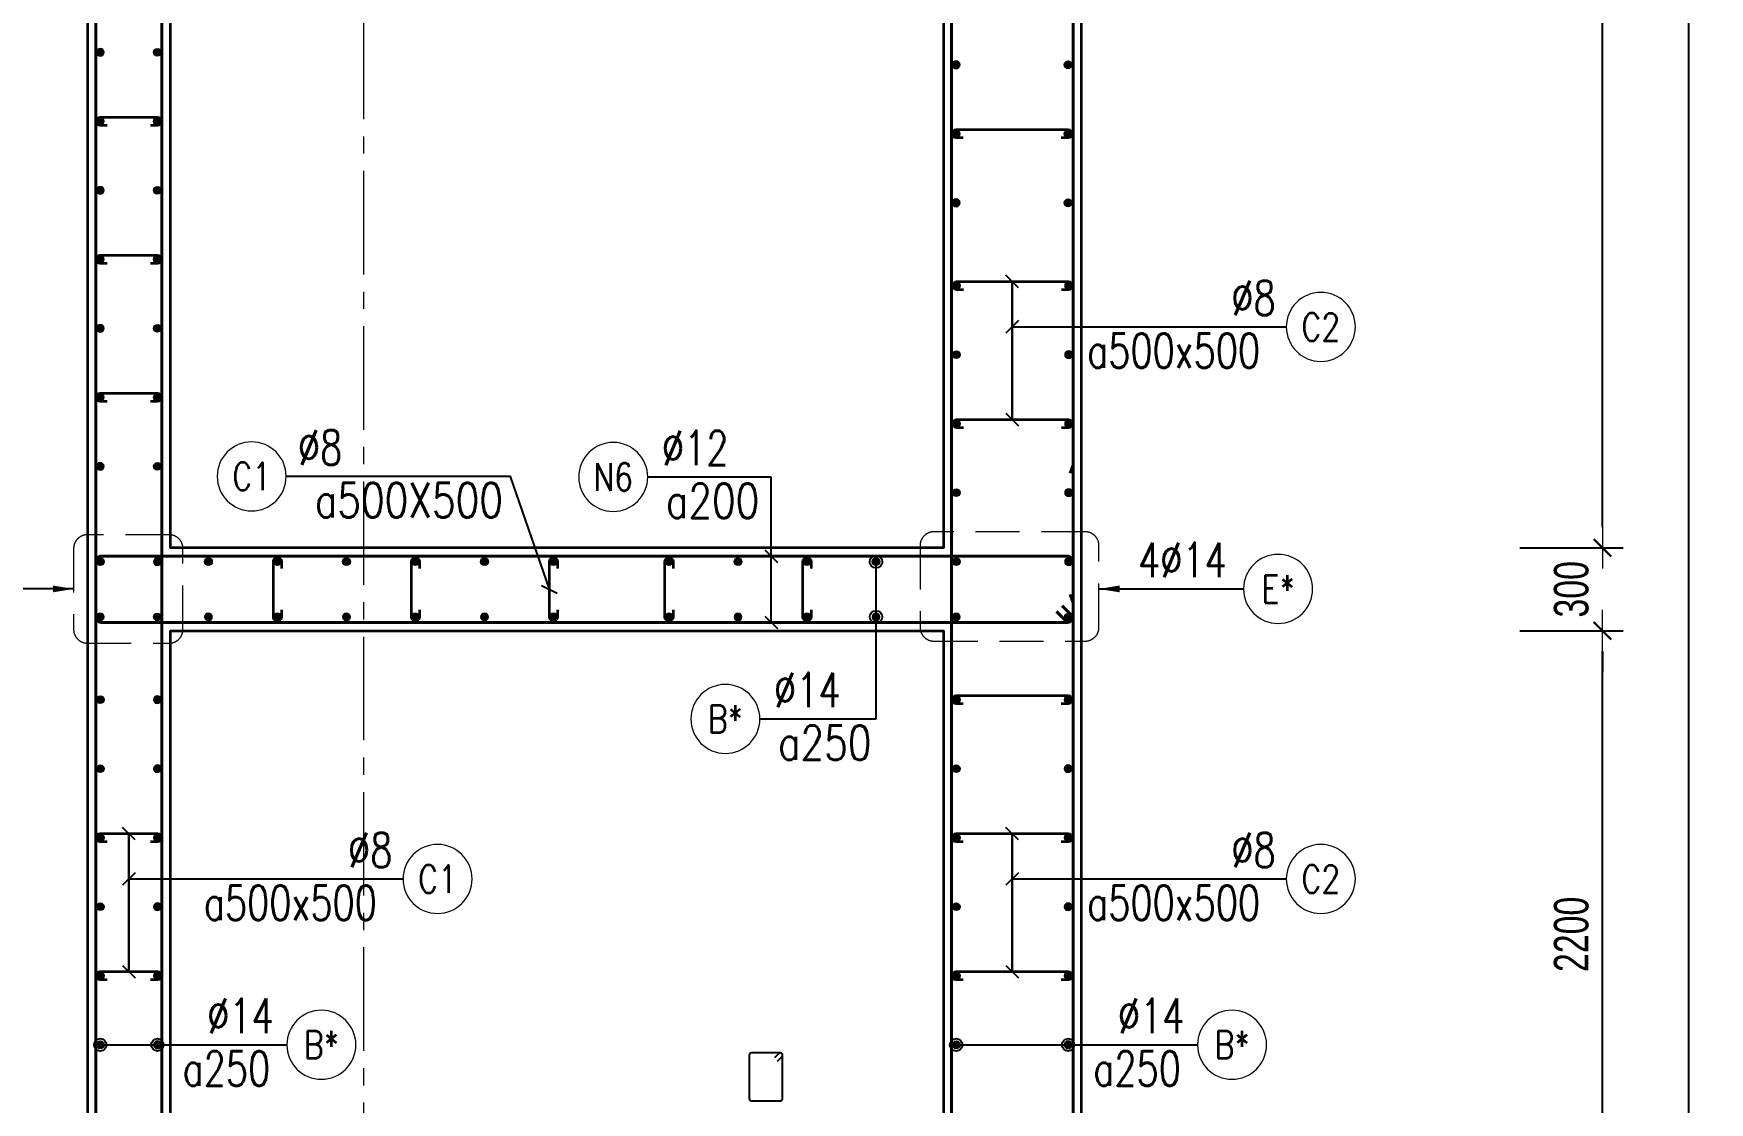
# Model space of a CAD drawing. Header units: millimetres. Extents: x 988833 to 1318015, y -9365 to 47591.
# Drawn here: x 1192347 to 1198419, y 1477 to 5349 of the extents above; entities that cross this region are included whole.
import ezdxf
from ezdxf.enums import TextEntityAlignment as Align

# ---------------------------------------------------------------- set-up
doc = ezdxf.new("R2010")
doc.units = ezdxf.units.MM
doc.header["$MEASUREMENT"] = 0
doc.linetypes.add('HIDDEN2', pattern=[4.7625, 3.175, -1.5875])
doc.linetypes.add('OF_Grid_1$0$CENTER2', pattern=[1.125, 0.75, -0.125, 0.125, -0.125])
doc.layers.get('0').update_dxf_attribs({"lineweight": 20})
doc.layers.get('Defpoints').update_dxf_attribs({"color": 151, "lineweight": 9})
for name, color, linetype, lineweight in [('KC-LEADER', 153, 'Continuous', 18), ('KC-THEP', 6, 'Continuous', 40), ('NDC_S_DIM', 1, 'Continuous', 15), ('NDC_S_HIDDEN', 8, 'HIDDEN2', 13), ('NDC_S_LEADER', 1, 'Continuous', 15), ('NDC_S_REBAR', 4, 'Continuous', 35), ('NDC_S_STIRRUP', 4, 'Continuous', 40), ('NDC_S_VN TEXT', 7, 'Continuous', 20), ('NDC_S_WALL', 6, 'Continuous', 35), ('OF_Grid_1$0$NDC_S_AXIS', 5, 'OF_Grid_1$0$CENTER2', 13)]:
    doc.layers.add(name, color=color, linetype=linetype, lineweight=lineweight)
doc.layers.add('Ligature', color=1, linetype='Continuous')
doc.styles.add('NDC_DIM', font='', dxfattribs={"width": 0.75})
doc.styles.add('NDC_EN TXT', font='romans.shx', dxfattribs={"width": 0.8})
doc.styles.get('NDC_DIM').set_extended_font_data('Dotum')
doc.dimstyles.new('NDC_dim_30', dxfattribs={"dimscale": 30, "dimtxt": 2.5, "dimasz": 1.5, "dimexe": 1.5, "dimexo": 2.5, "dimgap": 1, "dimtad": 1, "dimdec": 0, "dimzin": 0, "dimdsep": 46, "dimtxsty": 'NDC_DIM', "dimblk": 'DIMMARK', "dimcen": 0.09, "dimdle": 1.2, "dimclrd": 1, "dimclre": 1, "dimclrt": 3, "dimadec": 0, "dimazin": 0, "dimtfac": 1, "dimtdec": 0, "dimtix": 1, "dimtofl": 0, "dimtmove": 0, "dimatfit": 3, "dimfxl": 6, "dimfxlon": 1, "dimtolj": 1, "dimtzin": 0, "dimarcsym": 0})
doc.dimstyles.new('NDC_dim_50', dxfattribs={"dimscale": 50, "dimtxt": 2.5, "dimasz": 1.5, "dimexe": 1.5, "dimexo": 2.5, "dimgap": 1, "dimtad": 1, "dimdec": 0, "dimzin": 0, "dimdsep": 46, "dimtxsty": 'NDC_DIM', "dimblk": 'DIMMARK', "dimcen": 0.09, "dimdle": 1.2, "dimclrd": 1, "dimclre": 1, "dimclrt": 3, "dimadec": 0, "dimazin": 0, "dimtfac": 1, "dimtdec": 0, "dimtix": 1, "dimtofl": 0, "dimtmove": 0, "dimatfit": 3, "dimfxl": 6, "dimfxlon": 1, "dimtolj": 1, "dimtzin": 0, "dimarcsym": 0})

# ---------------------------------------------------------------- blocks, each defined once
blk = doc.blocks.new('THEP')
at = {"layer": 'KC-LEADER', "color": 6}
blk.add_circle((0, 0), 14, dxfattribs=at)
at = {"layer": 'KC-THEP'}
for p, q in [((-14, 0), (14, 0)), ((9.9, 9.9), (-9.9, -9.9)), ((-9.9, 9.9), (9.9, -9.9)), ((0, 14), (0, -14))]:
    blk.add_line(p, q, dxfattribs=at)
blk = doc.blocks.new('DIMMARK')
at = {"layer": 'NDC_S_DIM', "color": 1}
blk.add_line((-1.5, 0), (1, 0), dxfattribs=at)
at = {"layer": 'NDC_S_DIM', "color": 2, "const_width": 0.1}
blk.add_lwpolyline([(-0.424, -0.424), (0.424, 0.424)], dxfattribs=at)
blk = doc.blocks.new('*U13')
blk.add_circle((-2.5, 0), 2.5)
at = {"layer": 'NDC_S_VN TEXT', "color": 3, "style": 'NDC_EN TXT', "width": 0.75}
blk.add_attdef('DK1', (0.5, 0.85), '', height=2.5, dxfattribs=at)
at = {"layer": 'NDC_S_VN TEXT', "color": 7, "style": 'NDC_EN TXT', "width": 0.8}
blk.add_attdef('SH2', text='', height=2, dxfattribs=at).set_placement((-2.5, 0), align=Align.MIDDLE)
blk = doc.blocks.new('*U12')
blk.add_circle((-2.5, 0), 2.5)
at = {"layer": 'NDC_S_VN TEXT', "color": 3, "style": 'NDC_EN TXT', "width": 0.75}
for tag, p in [('DK1', (0.5, 0.85)), ('KC1', (0.5, -2.97))]:
    blk.add_attdef(tag, p, '', height=2.5, dxfattribs=at)
at = {"layer": 'NDC_S_VN TEXT', "color": 7, "style": 'NDC_EN TXT', "width": 0.8}
blk.add_attdef('SH2', text='', height=2, dxfattribs=at).set_placement((-2.5, 0), align=Align.MIDDLE)
blk = doc.blocks.new('*U11')
blk.add_circle((-2.5, 0), 2.5)
at = {"layer": 'NDC_S_VN TEXT', "color": 3, "style": 'NDC_EN TXT', "width": 0.75}
for tag, p in [('DK1', (0.5, 0.85)), ('KC1', (0.5, -2.97))]:
    blk.add_attdef(tag, p, '', height=2.5, dxfattribs=at)
at = {"layer": 'NDC_S_VN TEXT', "color": 7, "style": 'NDC_EN TXT', "width": 0.8}
blk.add_attdef('SH2', text='', height=2, dxfattribs=at).set_placement((-2.5, 0), align=Align.MIDDLE)
blk = doc.blocks.new('*U10')
blk.add_circle((2.5, 0), 2.5)
at = {"layer": 'NDC_S_VN TEXT', "color": 3, "style": 'NDC_EN TXT'}
for tag, width, p in [('DK2', 0.75, (-0.85, 0.85)), ('KC2', 0.8, (-0.85, -2.97))]:
    blk.add_attdef(tag, text='', height=2.5, dxfattribs=dict(at, width=width)).set_placement(p, align=Align.RIGHT)
at = {"layer": 'NDC_S_VN TEXT', "color": 7, "style": 'NDC_EN TXT', "width": 0.8}
blk.add_attdef('SH3', text='', height=2, dxfattribs=at).set_placement((2.5, 0), align=Align.MIDDLE)
blk = doc.blocks.new('*D1144')
at = {"layer": 'Defpoints', "color": 0, "ltscale": 200, "transparency": 16777216}
for p in [(1196820.8, 12485.6), (1198344.1, 12485.6), (1196820.8, 885.9)]:
    blk.add_point(p, dxfattribs=at)
at = {"layer": 'NDC_S_DIM', "color": 1, "lineweight": -2, "ltscale": 200, "transparency": 16777216}
for p, q in [((1198044.1, 12485.6), (1198419.1, 12485.6)), ((1198344.1, 960.9), (1198344.1, 12410.6)), ((1198044.1, 885.9), (1198419.1, 885.9))]:
    blk.add_line(p, q, dxfattribs=at)
at = {"layer": 'NDC_S_DIM', "color": 1, "lineweight": -2, "ltscale": 200, "transparency": 16777216, "xscale": 75, "yscale": 75, "zscale": 75}
for p, rotation in [((1198344.1, 12485.6), 90), ((1198344.1, 885.9), 270)]:
    blk.add_blockref('DIMMARK', p, dxfattribs=dict(at, rotation=rotation))
at = {"layer": 'NDC_S_DIM', "color": 3, "ltscale": 200, "transparency": 16777216, "insert": (1198231.5, 6685.7), "char_height": 125, "attachment_point": 5, "rotation": 90, "style": 'NDC_DIM'}
blk.add_mtext('\\A1;11600', dxfattribs=at)
blk = doc.blocks.new('*D1165')
at = {"layer": 'Defpoints', "color": 0, "ltscale": 200, "transparency": 16777216}
for p in [(1195643.5, 3485.6), (1198031.5, 3485.6), (1195643.5, 3185.6)]:
    blk.add_point(p, dxfattribs=at)
at = {"layer": 'NDC_S_DIM', "color": 1, "lineweight": -2, "ltscale": 200, "transparency": 16777216}
for p, q in [((1198031.5, 3560.6), (1198031.5, 3635.6)), ((1197731.5, 3485.6), (1198106.5, 3485.6)), ((1197731.5, 3185.6), (1198106.5, 3185.6)), ((1198031.5, 3110.6), (1198031.5, 3035.6))]:
    blk.add_line(p, q, dxfattribs=at)
at = {"layer": 'NDC_S_DIM', "color": 1, "lineweight": -2, "ltscale": 200, "transparency": 16777216, "xscale": 75, "yscale": 75, "zscale": 75}
for p, rotation in [((1198031.5, 3485.6), 270), ((1198031.5, 3185.6), 90)]:
    blk.add_blockref('DIMMARK', p, dxfattribs=dict(at, rotation=rotation))
at = {"layer": 'NDC_S_DIM', "color": 3, "ltscale": 200, "transparency": 16777216, "insert": (1197918.9, 3335.6), "char_height": 125, "attachment_point": 5, "rotation": 90, "style": 'NDC_DIM'}
blk.add_mtext('\\A1;300', dxfattribs=at)
blk = doc.blocks.new('*D1166')
at = {"layer": 'Defpoints', "color": 0, "ltscale": 200, "transparency": 16777216}
for p in [(1195518.5, 10535.6), (1198031.5, 10535.6), (1195643.5, 3485.6)]:
    blk.add_point(p, dxfattribs=at)
at = {"layer": 'NDC_S_DIM', "color": 1, "lineweight": -2, "ltscale": 200, "transparency": 16777216}
for p, q in [((1197731.5, 10535.6), (1198106.5, 10535.6)), ((1198031.5, 3560.6), (1198031.5, 10460.6)), ((1197731.5, 3485.6), (1198106.5, 3485.6))]:
    blk.add_line(p, q, dxfattribs=at)
at = {"layer": 'NDC_S_DIM', "color": 1, "lineweight": -2, "ltscale": 200, "transparency": 16777216, "xscale": 75, "yscale": 75, "zscale": 75}
for p, rotation in [((1198031.5, 10535.6), 90), ((1198031.5, 3485.6), 270)]:
    blk.add_blockref('DIMMARK', p, dxfattribs=dict(at, rotation=rotation))
at = {"layer": 'NDC_S_DIM', "color": 3, "ltscale": 200, "transparency": 16777216, "insert": (1197918.9, 7010.6), "char_height": 125, "attachment_point": 5, "rotation": 90, "style": 'NDC_DIM'}
blk.add_mtext('\\A1;7050', dxfattribs=at)
blk = doc.blocks.new('*D1171')
at = {"layer": 'Defpoints', "color": 0, "ltscale": 200, "transparency": 16777216}
for p in [(1195560.8, 3185.6), (1198031.5, 3185.6), (1195643.5, 985.6)]:
    blk.add_point(p, dxfattribs=at)
at = {"layer": 'NDC_S_DIM', "color": 1, "lineweight": -2, "ltscale": 200, "transparency": 16777216}
for p, q in [((1197731.5, 3185.6), (1198106.5, 3185.6)), ((1198031.5, 1060.6), (1198031.5, 3110.6)), ((1197731.5, 985.6), (1198106.5, 985.6))]:
    blk.add_line(p, q, dxfattribs=at)
at = {"layer": 'NDC_S_DIM', "color": 1, "lineweight": -2, "ltscale": 200, "transparency": 16777216, "xscale": 75, "yscale": 75, "zscale": 75}
for p, rotation in [((1198031.5, 3185.6), 90), ((1198031.5, 985.6), 270)]:
    blk.add_blockref('DIMMARK', p, dxfattribs=dict(at, rotation=rotation))
at = {"layer": 'NDC_S_DIM', "color": 3, "ltscale": 200, "transparency": 16777216, "insert": (1197918.9, 2085.6), "char_height": 125, "attachment_point": 5, "rotation": 90, "style": 'NDC_DIM'}
blk.add_mtext('\\A1;2200', dxfattribs=at)

msp = doc.modelspace()

# ---------------------------------------------------------------- linework, layer by layer
at = {"layer": 'Ligature'}
msp.add_lwpolyline([(1195042.8, 1626.5), (1195058.8, 1642.4, 0.668179), (1195053, 1656.4), (1194948.4, 1656.4, 0.414214), (1194940.2, 1648.2), (1194940.2, 1491.1, 0.414214), (1194948.4, 1482.9), (1195053, 1482.9, 0.414214), (1195061.2, 1491.1), (1195061.2, 1648.2, 0.668179), (1195047.3, 1654), (1195031.3, 1638)], format="xyb", dxfattribs=at)
at = {"layer": 'NDC_S_HIDDEN', "ltscale": 50}
for points in [[(1192838.8, 3533.3), (1192542.7, 3533.3, 0.414214), (1192492.7, 3483.3), (1192492.7, 3190.4, 0.414214), (1192542.7, 3140.4), (1192838.8, 3140.4, 0.414214), (1192888.8, 3190.4), (1192888.8, 3483.3, 0.414214)], [(1196157.3, 3544), (1195609.2, 3544, 0.414214), (1195559.2, 3494), (1195559.2, 3197.9, 0.414214), (1195609.2, 3147.9), (1196157.3, 3147.9, 0.414214), (1196207.3, 3197.9), (1196207.3, 3494, 0.414214)]]:
    msp.add_lwpolyline(points, format="xyb", close=True, dxfattribs=at)
at = {"layer": 'NDC_S_REBAR'}
for points in [[(1192614.2, 5015.7), (1192589.2, 5015.7, -1), (1192589.2, 5045.7), (1192796.3, 5045.7, -1), (1192796.3, 5015.7), (1192771.3, 5015.7)], [(1195715, 4970.6), (1195690, 4970.6, -1), (1195690, 5000.6), (1196095.5, 5000.6, -1), (1196095.5, 4970.6), (1196070.5, 4970.6)], [(1192614.2, 4515.7), (1192589.2, 4515.7, -1), (1192589.2, 4545.7), (1192796.3, 4545.7, -1), (1192796.3, 4515.7), (1192771.3, 4515.7)], [(1195716.6, 4420.6), (1195691.6, 4420.6, -1), (1195691.6, 4450.6), (1196097.1, 4450.6, -1), (1196097.1, 4420.6), (1196072.1, 4420.6)], [(1192614.2, 4015.7), (1192589.2, 4015.7, -1), (1192589.2, 4045.7), (1192796.3, 4045.7, -1), (1192796.3, 4015.7), (1192771.3, 4015.7)], [(1195716.6, 3920.6), (1195691.6, 3920.6, -1), (1195691.6, 3950.6), (1196097.1, 3950.6, -1), (1196097.1, 3920.6), (1196072.1, 3920.6)], [(1193246.2, 3260.6), (1193246.2, 3235.6, -1), (1193216.2, 3235.6), (1193216.2, 3435.6, -1), (1193246.2, 3435.6), (1193246.2, 3410.6)], [(1193746.2, 3260.6), (1193746.2, 3235.6, -1), (1193716.2, 3235.6), (1193716.2, 3435.6, -1), (1193746.2, 3435.6), (1193746.2, 3410.6)], [(1194246.2, 3260.6), (1194246.2, 3235.6, -1), (1194216.2, 3235.6), (1194216.2, 3435.6, -1), (1194246.2, 3435.6), (1194246.2, 3410.6)], [(1194664.5, 3260.6), (1194664.5, 3235.6, -1), (1194634.5, 3235.6), (1194634.5, 3435.6, -1), (1194664.5, 3435.6), (1194664.5, 3410.6)], [(1195164.5, 3260.6), (1195164.5, 3235.6, -1), (1195134.5, 3235.6), (1195134.5, 3435.6, -1), (1195164.5, 3435.6), (1195164.5, 3410.6)], [(1195715, 2920.6), (1195690, 2920.6, -1), (1195690, 2950.6), (1196095.5, 2950.6, -1), (1196095.5, 2920.6), (1196070.5, 2920.6)], [(1192614.2, 2420.6), (1192589.2, 2420.6, -1), (1192589.2, 2450.6), (1192796.3, 2450.6, -1), (1192796.3, 2420.6), (1192771.3, 2420.6)], [(1195715, 2420.6), (1195690, 2420.6, -1), (1195690, 2450.6), (1196095.5, 2450.6, -1), (1196095.5, 2420.6), (1196070.5, 2420.6)], [(1192614.2, 1920.6), (1192589.2, 1920.6, -1), (1192589.2, 1950.6), (1192796.3, 1950.6, -1), (1192796.3, 1920.6), (1192771.3, 1920.6)], [(1195715, 1920.6), (1195690, 1920.6, -1), (1195690, 1950.6), (1196095.5, 1950.6, -1), (1196095.5, 1920.6), (1196070.5, 1920.6)]]:
    msp.add_lwpolyline(points, format="xyb", dxfattribs=at)
at = {"layer": 'NDC_S_STIRRUP'}
for points in [[(1192772.7, 575.6), (1192812.7, 535.6, -0.414214), (1192792.7, 515.6), (1192592.7, 515.6, -0.414214), (1192572.7, 535.6), (1192572.7, 12835.6, -0.414214), (1192592.7, 12855.6), (1192792.7, 12855.6, -0.414214), (1192812.7, 12835.6), (1192812.7, 535.6, -0.414214), (1192792.7, 515.6), (1192752.7, 555.6)], [(1196103.5, 3317), (1196113.5, 3287), (1196113.5, 12835.6, 0.414214), (1196093.5, 12855.6), (1195693.5, 12855.6, 0.414214), (1195673.5, 12835.6), (1195673.5, 9586.3), (1195673.5, 9586.3)], [(1195673.5, 10085.6), (1195673.5, 10085.6), (1195673.5, 535.6, 0.414214), (1195693.5, 515.6), (1196093.5, 515.6, 0.414214), (1196113.5, 535.6), (1196113.5, 3786.3), (1196103.5, 3756.3)], [(1196053.5, 3255.6), (1196093.5, 3215.6, 0.414214), (1196113.5, 3235.6), (1196113.5, 3435.6, 0.414214), (1196093.5, 3455.6), (1192592.7, 3455.6, 0.414214), (1192572.7, 3435.6), (1192572.7, 3235.6, 0.414358), (1192592.7, 3215.6), (1196093.5, 3215.6, 0.414214), (1196113.5, 3235.6), (1196073.5, 3275.6)]]:
    msp.add_lwpolyline(points, format="xyb", dxfattribs=at)
at = {"layer": 'NDC_S_WALL', "ltscale": 200}
for points in [[(1192543.5, 9885.6), (1192543.5, 485.6), (1193842.4, 485.6), (1193842.4, 485.6), (1193842.4, 985.6), (1193842.4, 985.6), (1192843.5, 985.6), (1192843.5, 3185.6), (1192843.5, 3185.6), (1195643.5, 3185.6), (1195643.5, 3185.6), (1195643.5, 985.6), (1194644.7, 985.6), (1194644.7, 985.6), (1194644.7, 485.6), (1194644.7, 485.6), (1196143.5, 485.6), (1196143.5, 12885.6)], [(1192543.5, 9885.6), (1192543.5, 485.6), (1193842.4, 485.6), (1193842.4, 485.6), (1193842.4, 985.6), (1193842.4, 985.6), (1192843.5, 985.6), (1192843.5, 3185.6), (1192843.5, 3185.6), (1195643.5, 3185.6), (1195643.5, 3185.6), (1195643.5, 985.6), (1194644.7, 985.6), (1194644.7, 985.6), (1194644.7, 485.6), (1194644.7, 485.6), (1196143.5, 485.6), (1196143.5, 12885.6)], [(1195643.5, 10535.6), (1195643.5, 3485.6), (1195643.5, 3485.6), (1192843.5, 3485.6), (1192843.5, 3485.6), (1192843.5, 12885.6)], [(1195643.5, 10535.6), (1195643.5, 3485.6), (1195643.5, 3485.6), (1192843.5, 3485.6), (1192843.5, 3485.6), (1192843.5, 12885.6)]]:
    msp.add_lwpolyline(points, dxfattribs=at)
at = {"layer": 'OF_Grid_1$0$NDC_S_AXIS', "ltscale": 500}
msp.add_line((1193544.3, -1148.8), (1193544.3, 14547.4), dxfattribs=at)

# ---------------------------------------------------------------- block references
at = {"layer": 'KC-THEP', "xscale": -1}
for p, rotation in [((1192589.2, 5280.7), 350.3314355636191), ((1195690, 5235.6), 350.3314355636191), ((1192589.2, 5030.7), 350.3314355636191), ((1195690, 4985.6), 350.3314355636191), ((1192589.2, 4780.7), 350.3314355636191), ((1195690, 4735.6), 350.3314355636191), ((1192589.2, 4530.7), 350.3314355636191), ((1196097.1, 4435.6), 170.331435563619), ((1192589.2, 4280.7), 350.3314355636191), ((1196097.1, 4185.6), 170.331435563619), ((1192589.2, 4030.7), 350.3314355636191), ((1196097.1, 3935.6), 170.331435563619), ((1192589.2, 3780.7), 350.3314355636191), ((1196097.1, 3685.6), 170.331435563619), ((1192796.3, 3435.6), 170.331435563619), ((1196097.1, 3435.6), 170.331435563619), ((1192589.2, 3235.6), 350.3314355636191), ((1192981.2, 3235.6), 350.3314355636191), ((1193231.2, 3235.6), 350.3314355636191), ((1193481.2, 3235.6), 350.3314355636191), ((1193731.2, 3235.6), 350.3314355636191), ((1193981.2, 3235.6), 350.3314355636191), ((1194231.2, 3235.6), 350.3314355636191), ((1194649.5, 3235.6), 350.3314355636191), ((1194899.5, 3235.6), 350.3314355636191), ((1195149.5, 3235.6), 350.3314355636191), ((1195399.5, 3235.6), 350.3314355636191), ((1195690, 3235.6), 350.3314355636191), ((1192796.3, 2935.6), 170.331435563619), ((1196095.5, 2935.6), 170.331435563619), ((1192796.3, 2685.6), 170.331435563619), ((1196095.5, 2685.6), 170.331435563619), ((1192796.3, 2435.6), 170.331435563619), ((1196095.5, 2435.6), 170.331435563619), ((1192796.3, 2185.6), 170.331435563619), ((1196095.5, 2185.6), 170.331435563619), ((1192796.3, 1935.6), 170.331435563619), ((1196095.5, 1935.6), 170.331435563619), ((1192796.3, 1685.6), 170.331435563619), ((1196095.5, 1685.6), 170.331435563619)]:
    msp.add_blockref('THEP', p, dxfattribs=dict(at, rotation=rotation))
at = {"layer": 'KC-THEP'}
for p, rotation in [((1192796.3, 5280.7), 9.66856443638095), ((1196095.5, 5235.6), 9.66856443638085), ((1192796.3, 5030.7), 9.66856443638095), ((1196095.5, 4985.6), 9.66856443638085), ((1192796.3, 4780.7), 9.66856443638095), ((1196095.5, 4735.6), 9.66856443638085), ((1192796.3, 4530.7), 9.66856443638095), ((1195690, 4435.6), 189.6685644363809), ((1192796.3, 4280.7), 9.66856443638095), ((1195690, 4185.6), 189.6685644363809), ((1192796.3, 4030.7), 9.66856443638095), ((1195690, 3935.6), 189.6685644363809), ((1192796.3, 3780.7), 9.66856443638095), ((1195690, 3685.6), 189.6685644363809), ((1192589.2, 3435.6), 189.6685644363809), ((1192981.2, 3435.6), 189.6685644363809), ((1193231.2, 3435.6), 189.6685644363809), ((1193481.2, 3435.6), 189.6685644363809), ((1193731.2, 3435.6), 189.6685644363809), ((1193981.2, 3435.6), 189.6685644363809), ((1194231.2, 3435.6), 189.6685644363809), ((1194649.5, 3435.6), 189.6685644363809), ((1194899.5, 3435.6), 189.6685644363809), ((1195149.5, 3435.6), 189.6685644363809), ((1195399.5, 3435.6), 189.6685644363809), ((1195690, 3435.6), 189.6685644363809), ((1192796.3, 3235.6), 9.66856443638095), ((1196097.1, 3235.6), 9.66856443638095), ((1192589.2, 2935.6), 189.6685644363809), ((1195690, 2935.6), 189.6685644363809), ((1192589.2, 2685.6), 189.6685644363809), ((1195690, 2685.6), 189.6685644363809), ((1192589.2, 2435.6), 189.6685644363809), ((1195690, 2435.6), 189.6685644363809), ((1192589.2, 2185.6), 189.6685644363809), ((1195690, 2185.6), 189.6685644363809), ((1192589.2, 1935.6), 189.6685644363809), ((1195690, 1935.6), 189.6685644363809), ((1192589.2, 1685.6), 189.6685644363809), ((1195690, 1685.6), 189.6685644363809)]:
    msp.add_blockref('THEP', p, dxfattribs=dict(at, rotation=rotation))
at = {"layer": 'NDC_S_VN TEXT'}
ref = msp.add_blockref('*U12', (1196886.1, 4286.2), dxfattribs=dict(at, xscale=-50, yscale=50, zscale=50))
ref.add_attrib('SH2', 'C2', dxfattribs={"color": 7, "height": 100, "style": 'NDC_EN TXT', "width": 0.8}).set_placement((1197011.1, 4286.2), align=Align.MIDDLE)
ref.add_attrib('DK1', '%%c8', (1196687, 4328.5), dxfattribs={"color": 3, "height": 125, "style": 'NDC_EN TXT', "width": 0.75})
ref.add_attrib('KC1', 'a500x500', (1196164.6, 4137.6), dxfattribs={"color": 3, "height": 125, "style": 'NDC_EN TXT', "width": 0.75})
ref = msp.add_blockref('*U10', (1193262.7, 3744.6), dxfattribs=dict(at, xscale=-50, yscale=50, zscale=50))
ref.add_attrib('SH3', 'C1', dxfattribs={"color": 7, "height": 100, "style": 'NDC_EN TXT', "width": 0.8}).set_placement((1193137.7, 3744.6), align=Align.MIDDLE)
ref.add_attrib('DK2', '%%c8', dxfattribs={"color": 3, "height": 125, "style": 'NDC_EN TXT', "width": 0.75}).set_placement((1193465.9, 3786.9), align=Align.RIGHT)
ref.add_attrib('KC2', 'a500X500', dxfattribs={"color": 3, "height": 125, "style": 'NDC_EN TXT', "width": 0.8}).set_placement((1194048, 3596), align=Align.RIGHT)
ref = msp.add_blockref('*U10', (1194572.5, 3742.5), dxfattribs=dict(at, xscale=-50, yscale=50, zscale=50))
ref.add_attrib('SH3', 'N6', dxfattribs={"color": 7, "height": 100, "style": 'NDC_EN TXT', "width": 0.8}).set_placement((1194447.5, 3742.5), align=Align.MIDDLE)
ref.add_attrib('DK2', '%%C12', dxfattribs={"color": 3, "height": 125, "style": 'NDC_EN TXT', "width": 0.75}).set_placement((1194865, 3784.7), align=Align.RIGHT)
ref.add_attrib('KC2', 'a200', dxfattribs={"color": 3, "height": 125, "style": 'NDC_EN TXT', "width": 0.8}).set_placement((1194976.9, 3593.8), align=Align.RIGHT)
ref = msp.add_blockref('*U13', (1196731.2, 3336.9), dxfattribs=dict(at, xscale=-50, yscale=50, zscale=50))
ref.add_attrib('SH2', 'E*', dxfattribs={"color": 7, "height": 100, "style": 'NDC_EN TXT', "width": 0.8}).set_placement((1196856.2, 3336.9), align=Align.MIDDLE)
ref.add_attrib('DK1', '4%%C14', (1196349.1, 3379.1), dxfattribs={"color": 3, "height": 125, "style": 'NDC_EN TXT', "width": 0.75})
ref = msp.add_blockref('*U10', (1194978.8, 2865.9), dxfattribs=dict(at, xscale=-50, yscale=50, zscale=50))
ref.add_attrib('SH3', 'B*', dxfattribs={"color": 7, "height": 100, "style": 'NDC_EN TXT', "width": 0.8}).set_placement((1194853.8, 2865.9), align=Align.MIDDLE)
ref.add_attrib('DK2', '%%C14', dxfattribs={"color": 3, "height": 125, "style": 'NDC_EN TXT', "width": 0.75}).set_placement((1195271.3, 2908.2), align=Align.RIGHT)
ref.add_attrib('KC2', 'a250', dxfattribs={"color": 3, "height": 125, "style": 'NDC_EN TXT', "width": 0.8}).set_placement((1195383.3, 2717.3), align=Align.RIGHT)
ref = msp.add_blockref('*U12', (1193686.1, 2286.2), dxfattribs=dict(at, xscale=-50, yscale=50, zscale=50))
ref.add_attrib('SH2', 'C1', dxfattribs={"color": 7, "height": 100, "style": 'NDC_EN TXT', "width": 0.8}).set_placement((1193811.1, 2286.2), align=Align.MIDDLE)
ref.add_attrib('DK1', '%%c8', (1193486.9, 2328.5), dxfattribs={"color": 3, "height": 125, "style": 'NDC_EN TXT', "width": 0.75})
ref.add_attrib('KC1', 'a500x500', (1192964.6, 2137.6), dxfattribs={"color": 3, "height": 125, "style": 'NDC_EN TXT', "width": 0.75})
ref = msp.add_blockref('*U12', (1196886.1, 2286.2), dxfattribs=dict(at, xscale=-50, yscale=50, zscale=50))
ref.add_attrib('SH2', 'C2', dxfattribs={"color": 7, "height": 100, "style": 'NDC_EN TXT', "width": 0.8}).set_placement((1197011.1, 2286.2), align=Align.MIDDLE)
ref.add_attrib('DK1', '%%c8', (1196687, 2328.5), dxfattribs={"color": 3, "height": 125, "style": 'NDC_EN TXT', "width": 0.75})
ref.add_attrib('KC1', 'a500x500', (1196164.6, 2137.6), dxfattribs={"color": 3, "height": 125, "style": 'NDC_EN TXT', "width": 0.75})
ref = msp.add_blockref('*U11', (1193265.2, 1685.6), dxfattribs=dict(at, xscale=-50, yscale=50, zscale=50))
ref.add_attrib('SH2', 'B*', dxfattribs={"color": 7, "height": 100, "style": 'NDC_EN TXT', "width": 0.8}).set_placement((1193390.2, 1685.6), align=Align.MIDDLE)
ref.add_attrib('DK1', '%%C14', (1192976.8, 1727.9), dxfattribs={"color": 3, "height": 125, "style": 'NDC_EN TXT', "width": 0.75})
ref.add_attrib('KC1', 'a250', (1192887.5, 1537), dxfattribs={"color": 3, "height": 125, "style": 'NDC_EN TXT', "width": 0.75})
ref = msp.add_blockref('*U11', (1196564.4, 1685.6), dxfattribs=dict(at, xscale=-50, yscale=50, zscale=50))
ref.add_attrib('SH2', 'B*', dxfattribs={"color": 7, "height": 100, "style": 'NDC_EN TXT', "width": 0.8}).set_placement((1196689.4, 1685.6), align=Align.MIDDLE)
ref.add_attrib('DK1', '%%C14', (1196276.1, 1727.9), dxfattribs={"color": 3, "height": 125, "style": 'NDC_EN TXT', "width": 0.75})
ref.add_attrib('KC1', 'a250', (1196186.8, 1537), dxfattribs={"color": 3, "height": 125, "style": 'NDC_EN TXT', "width": 0.75})

# ---------------------------------------------------------------- dimensions: what is measured, and where the dimension line sits
at = {"layer": 'NDC_S_DIM', "ltscale": 200}
for base, p1, p2, picture, middle in [((1198344.1, 12485.6), (1196820.8, 885.9), (1196820.8, 12485.6), '*D1144', (1198231.5, 6685.7)), ((1198031.5, 10535.6), (1195643.5, 3485.6), (1195518.5, 10535.6), '*D1166', (1197918.9, 7010.6)), ((1198031.5, 3485.6), (1195643.5, 3185.6), (1195643.5, 3485.6), '*D1165', (1197918.9, 3335.6)), ((1198031.5, 3185.6), (1195643.5, 985.6), (1195560.8, 3185.6), '*D1171', (1197918.9, 2085.6))]:
    dim = msp.add_linear_dim(base=base, p1=p1, p2=p2, angle=90, dimstyle='NDC_dim_50', override={"dimtmove": 1}, dxfattribs=at)
    dim.commit()
    dim.dimension.update_dxf_attribs({"geometry": picture, "text_midpoint": middle})

# ---------------------------------------------------------------- leaders
at = {"layer": 'NDC_S_LEADER'}
for points, dimstyle, override in [([(1195892.8, 4450.6), (1195892.8, 3950.6)], 'NDC_dim_30', {"dimtad": 0, "dimldrblk": 'Oblique'}), ([(1195892.8, 3950.6), (1195892.8, 4450.6)], 'NDC_dim_30', {"dimtad": 0, "dimldrblk": 'Oblique'}), ([(1195892.8, 4286.2), (1196886.1, 4286.2)], 'NDC_dim_30', {"dimtad": 0, "dimldrblk": 'Oblique'}), ([(1194216.2, 3335.6), (1194075.5, 3744.6), (1193262.7, 3744.6)], 'NDC_dim_30', {"dimtad": 0, "dimldrblk": 'Oblique'}), ([(1195019.9, 3215.6), (1195019.9, 3742.3), (1194572.5, 3742.3)], 'NDC_dim_30', {"dimgap": 1, "dimtad": 0, "dimldrblk": 'Oblique'}), ([(1195019.9, 3455.6), (1195019.9, 3742.3), (1194572.5, 3742.3)], 'NDC_dim_30', {"dimtad": 0, "dimldrblk": 'Oblique'}), ([(1195399.5, 3435.6), (1195399.5, 2865.7), (1194978.8, 2865.7)], 'NDC_dim_30', {"dimgap": 1, "dimtad": 0, "dimldrblk": 'Origin'}), ([(1192492.7, 3336.9), (1191953.9, 3336.9)], 'NDC_dim_50', {"dimgap": 1, "dimtad": 0}), ([(1196207.3, 3336.9), (1196731.2, 3336.9)], 'NDC_dim_50', {"dimgap": 1, "dimtad": 0}), ([(1195399.5, 3235.6), (1195399.5, 2865.7), (1194978.8, 2865.7)], 'NDC_dim_30', {"dimgap": 1, "dimtad": 0, "dimldrblk": 'Origin'}), ([(1192692.7, 2450.6), (1192692.7, 1950.6)], 'NDC_dim_30', {"dimtad": 0, "dimldrblk": 'Oblique'}), ([(1192692.7, 1950.6), (1192692.7, 2450.6)], 'NDC_dim_30', {"dimtad": 0, "dimldrblk": 'Oblique'}), ([(1195892.8, 2450.6), (1195892.8, 1950.6)], 'NDC_dim_30', {"dimtad": 0, "dimldrblk": 'Oblique'}), ([(1195892.8, 1950.6), (1195892.8, 2450.6)], 'NDC_dim_30', {"dimtad": 0, "dimldrblk": 'Oblique'}), ([(1192692.7, 2286.2), (1193686.1, 2286.2)], 'NDC_dim_30', {"dimtad": 0, "dimldrblk": 'Oblique'}), ([(1195892.8, 2286.2), (1196886.1, 2286.2)], 'NDC_dim_30', {"dimtad": 0, "dimldrblk": 'Oblique'}), ([(1192589.2, 1685.6), (1193265.2, 1685.6)], 'NDC_dim_30', {"dimtad": 0, "dimldrblk": 'Origin'}), ([(1192796.3, 1685.6), (1193265.2, 1685.6)], 'NDC_dim_30', {"dimtad": 0, "dimldrblk": 'Origin'}), ([(1195690, 1685.6), (1196564.4, 1685.6)], 'NDC_dim_30', {"dimtad": 0, "dimldrblk": 'Origin'}), ([(1196095.5, 1685.6), (1196564.4, 1685.6)], 'NDC_dim_30', {"dimtad": 0, "dimldrblk": 'Origin'})]:
    msp.add_leader(points, dimstyle=dimstyle, override=override, dxfattribs=at)

doc.saveas('drawing.dxf')
